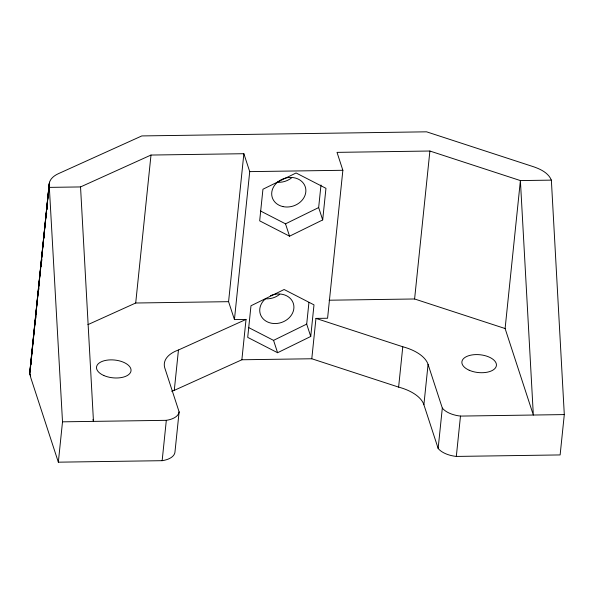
<?xml version="1.0" encoding="UTF-8"?>
<svg xmlns="http://www.w3.org/2000/svg" width="594" height="594" viewBox="0 0 594 594"><rect width="100%" height="100%" fill="white"/><g stroke="black" fill="none" stroke-linecap="round" stroke-linejoin="round"><path stroke-width="0.89" d="M171.74 391.357A39.598 20.396 5.9 0 1 174.28 390.355L241.869 359.771L246.035 319.416L178.452 350A39.598 20.396 5.9 0 0 164.865 368.191L179.113 411.865L174.948 452.22A21.295 10.967 5.9 0 1 162.155 460.684L58.338 462.177L30.843 377.925L29.7 373.062L49.25 183.457C50.007 178.712 54.262 175.549 58.375 173.686L141.817 135.929L426.566 131.823L533.746 166.817C540.689 169.238 548.411 172.913 551.366 180.131L564.3 414.582L560.127 454.93L456.318 456.43A21.295 10.967 5.9 0 1 438.142 448.418L423.893 404.744L428.066 364.389A39.598 20.396 5.9 0 0 402.784 346.762L315.963 318.406L311.791 358.761L398.619 387.11A39.598 20.396 5.9 0 1 423.893 404.744M29.7 373.062L49.25 183.457M30.168 369.572L30.546 365.882M30.739 364.033L32.93 342.805M33.123 340.956L35.313 319.728M35.506 317.879L38.276 291.112M38.462 289.263L40.659 268.035M40.852 266.186L43.614 239.419M43.808 237.57L45.998 216.342M46.191 214.493L48.381 193.265M48.574 191.417L49.532 182.187M29.811 374.376L49.161 184.756M31.022 364.634L31.215 362.793M33.405 341.557L33.598 339.716M35.796 318.481L35.982 316.639M36.368 312.941L36.553 311.1M38.751 289.865L38.937 288.023M41.135 266.788L41.328 264.946M41.706 261.249L41.899 259.407M44.09 238.172L44.283 236.33M46.473 215.095L46.666 213.253M47.052 209.556L47.238 207.714M48.864 192.018L49.05 190.177M49.436 186.479L49.621 184.637M58.338 462.177L62.511 421.829L49.272 186.063M87.897 324.643L135.707 303.007L150.995 155.049L243.867 153.712L249.718 171.629L234.43 319.587L246.035 319.416M162.155 460.684L166.32 420.329A21.295 10.967 5.9 0 0 179.113 411.865M174.28 390.355L178.452 350M234.43 319.587L228.579 301.67L243.867 153.712M322.691 219.929L325.958 188.32L296.079 172.973L262.942 189.234L259.675 220.842L289.553 236.189L322.691 219.929L318.659 207.573L320.99 184.994M310.736 336.471L313.996 304.863L284.125 289.508L250.98 305.769L247.713 337.377L277.591 352.725L310.736 336.471L306.697 324.109L308.939 302.435M551.366 180.131L520.396 180.583L429.893 151.025L337.021 152.368L342.864 170.285L327.576 318.243L315.963 318.406M398.619 387.11L402.784 346.762M505.108 328.534L520.396 180.583L533.338 415.028L505.108 328.534L414.597 298.982L429.893 151.025M438.142 448.418L442.315 408.063L428.066 364.389M456.318 456.43L460.484 416.082A21.295 10.967 5.9 0 1 442.315 408.063M260.484 210.974L285.514 223.834L318.659 207.573M248.53 327.509L273.559 340.369L306.697 324.109M49.569 187.377L80.539 186.932L150.995 155.049M249.718 171.629L342.864 170.285M135.707 303.007L228.579 301.67M329.083 300.215L414.597 298.982M241.869 359.771L311.791 358.761M62.511 421.829L166.32 420.329M460.484 416.082L564.3 414.582M285.514 223.834L289.553 236.189M273.559 340.369L277.591 352.725M92.902 419.631L93.473 421.384L80.539 186.932M270.448 295.693A17.352 14.501 -18.1 0 1 293.911 307.737A17.352 14.501 -18.1 0 1 269.297 322.661A17.352 14.501 -18.1 0 1 265.86 298.47M30.428 376.284A39.902 20.552 5.9 0 1 30.264 374.636M291.676 177.792A17.352 14.501 -18.1 0 1 277.413 182.247M279.715 294.327A17.352 14.501 -18.1 0 1 265.459 298.782M469.201 370.24A17.352 8.94 5.9 0 0 496.369 365.763A17.352 8.94 5.9 0 0 471.888 354.96A17.352 8.94 5.9 0 0 469.201 370.24M282.9 206.578A17.352 14.501 -18.1 0 0 305.628 188.157A17.352 14.501 -18.1 0 0 277.821 181.935A17.352 14.501 -18.1 0 0 282.9 206.578M103.824 375.512A17.352 8.94 5.9 0 0 130.984 371.042A17.352 8.94 5.9 0 0 106.504 360.239A17.352 8.94 5.9 0 0 103.824 375.512"/></g></svg>
